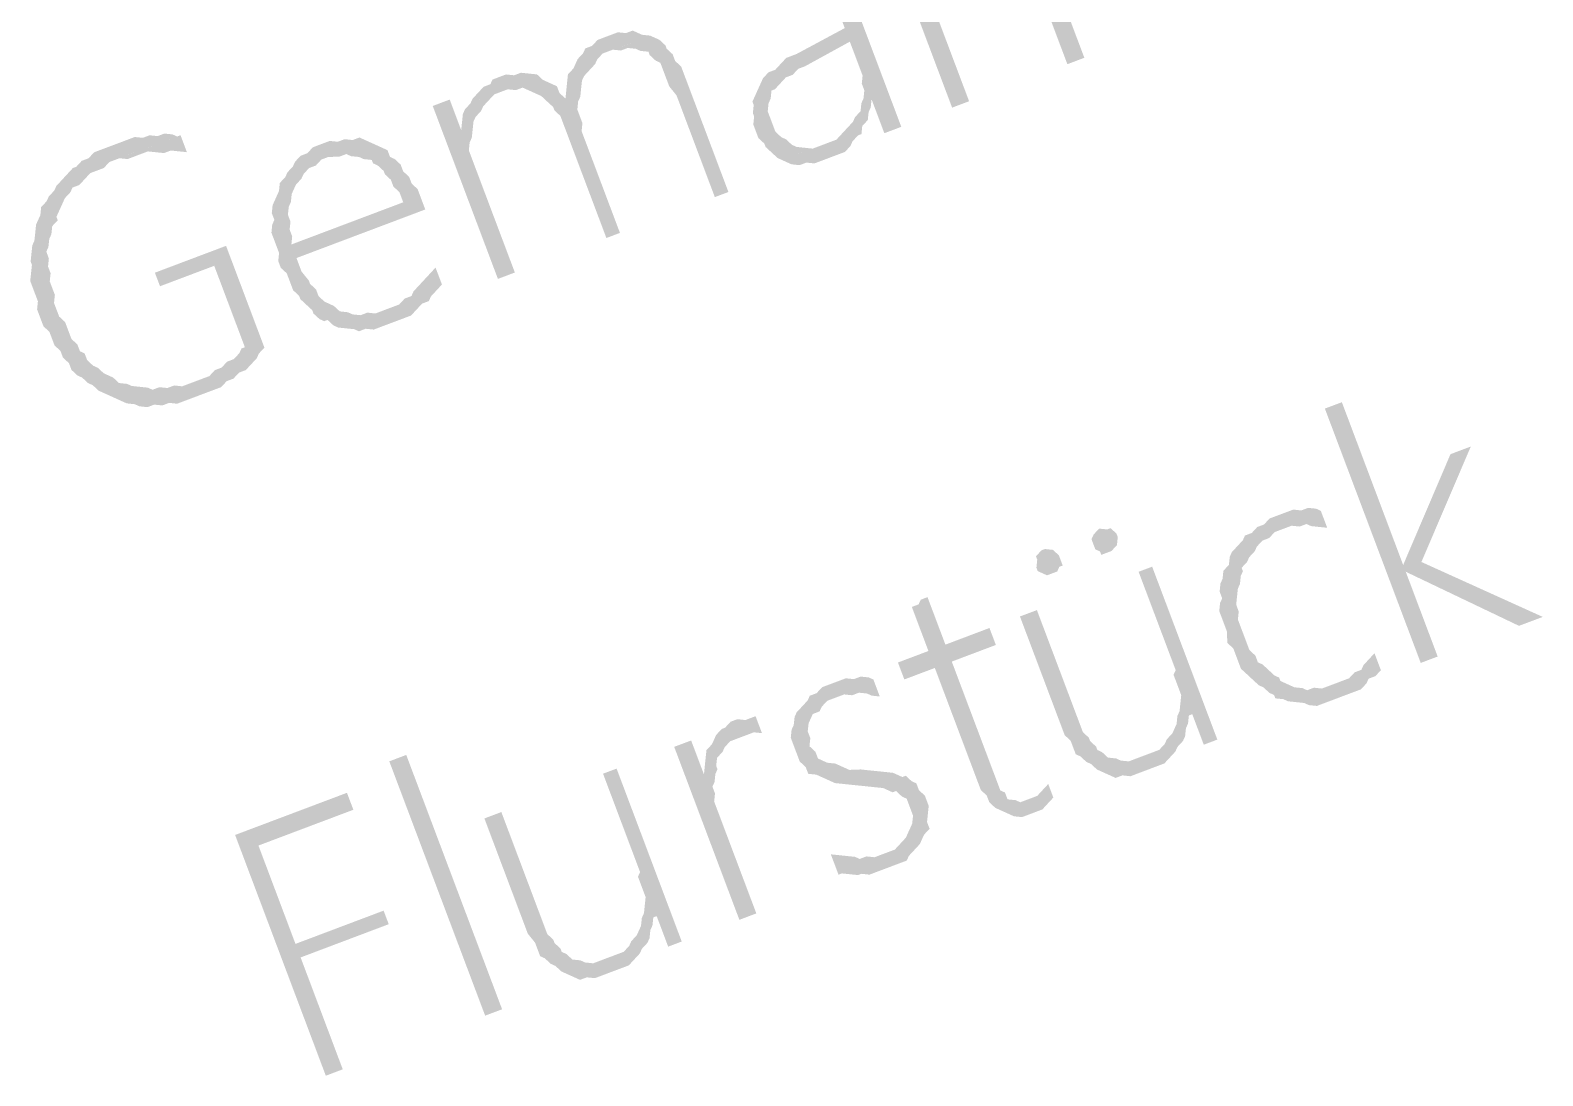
# Model space of a CAD drawing. Header units: metres. Extents: x -47 to 309, y -25 to 105.
# Drawn here: x 109.774 to 114.192, y 68.134 to 71.187 of the extents above; entities that cross this region are included whole.
import ezdxf

# ---------------------------------------------------------------- set-up
doc = ezdxf.new("R2010")
doc.units = ezdxf.units.M
doc.linetypes.add('AUSGEZOGEN', pattern=[0])
doc.layers.add('XR$1$STANDARD_1', color=7, linetype='AUSGEZOGEN', lineweight=25)

msp = doc.modelspace()

# ---------------------------------------------------------------- hatches: boundary and pattern name
at = {"layer": 'XR$1$STANDARD_1', "linetype": 'AUSGEZOGEN', "lineweight": 140, "transparency": 33554687}
h = msp.add_hatch(color=7, dxfattribs=at)
h.set_gradient(color2=(0, 0, 0), one_color=1)
h.paths.add_polyline_path([(112.573, 71.8491), (112.5235, 71.8304), (112.8034, 71.0877), (112.853, 71.1064), (112.7597, 71.3539), (112.8054, 71.3825), (112.7522, 71.3737)], flags=0)
h = msp.add_hatch(color=7, dxfattribs=at)
h.set_gradient(color2=(0, 0, 0), one_color=1)
h.paths.add_polyline_path([(112.3259, 71.4845), (112.2764, 71.4658), (112.4667, 70.9608), (112.5163, 70.9795), (112.3931, 71.3063), (112.3955, 71.3298), (112.3881, 71.3496), (112.3942, 71.3632), (112.3707, 71.3657)], flags=0)
h = msp.add_hatch(color=7, dxfattribs=at)
h.set_gradient(color2=(0, 0, 0), one_color=1)
h.paths.add_polyline_path([(112.0895, 71.3615), (111.9707, 71.3167), (111.9806, 71.3204), (112.0041, 71.318), (112.0239, 71.3255), (112.0376, 71.3193), (112.0611, 71.3168), (112.0748, 71.3107), (112.0884, 71.3045), (112.0921, 71.2946), (112.1095, 71.2785), (112.1269, 71.2625), (112.153, 71.1931), (112.0119, 71.1173), (111.9822, 71.1061), (111.9661, 71.0888), (111.9501, 71.0714), (112.1679, 71.1535), (112.2052, 71.0545), (112.2028, 71.031), (112.2103, 71.0112), (112.2078, 70.9876), (112.2314, 70.9852), (112.2687, 70.8861), (112.3182, 70.9048), (112.1801, 71.2712), (112.1627, 71.2873), (112.1553, 71.3071), (112.1416, 71.3133), (112.1342, 71.3331), (112.1168, 71.3491), (112.1032, 71.3553)], flags=0)
h = msp.add_hatch(color=7, dxfattribs=at)
h.set_gradient(color2=(0, 0, 0), one_color=1)
h.paths.add_polyline_path([(111.4507, 71.166), (111.4309, 71.1585), (111.4148, 71.1411), (111.395, 71.1337), (111.3889, 71.12), (111.3728, 71.1027), (111.3666, 71.089), (111.3605, 71.0754), (111.3444, 71.058), (111.3419, 71.0345), (111.3395, 71.0109), (111.3371, 70.9874), (111.3012, 70.9626), (111.3049, 70.9527), (111.3223, 70.9366), (111.4567, 70.5801), (111.4963, 70.595), (111.3843, 70.8921), (111.3867, 70.9156), (111.3718, 70.9553), (111.3742, 70.9788), (111.3804, 70.9924), (111.3828, 71.016), (111.3853, 71.0395), (111.3915, 71.0531), (111.4075, 71.0705), (111.4236, 71.0879), (111.4298, 71.1015), (111.4458, 71.1189), (111.5845, 71.1711), (111.5609, 71.1736), (111.5473, 71.1797), (111.5337, 71.1859), (111.5139, 71.1785), (111.4903, 71.1809), (111.4705, 71.1734)], flags=0)
h = msp.add_hatch(color=7, dxfattribs=at)
h.set_gradient(color2=(0, 0, 0), one_color=1)
h.paths.add_polyline_path([(111.5845, 71.1711), (111.4657, 71.1263), (111.4756, 71.1301), (111.4991, 71.1276), (111.5189, 71.1351), (111.5424, 71.1327), (111.5561, 71.1265), (111.5796, 71.1241), (111.5833, 71.1142), (111.6007, 71.0981), (111.6143, 71.0919), (111.6405, 71.0226), (111.6616, 70.9966), (111.7735, 70.6995), (111.8132, 70.7145), (111.6751, 71.0809), (111.6577, 71.0969), (111.6502, 71.1167), (111.6329, 71.1328), (111.6291, 71.1427), (111.6118, 71.1588), (111.5981, 71.165)], flags=0)
h = msp.add_hatch(color=7, dxfattribs=at)
h.set_gradient(color2=(0, 0, 0), one_color=1)
h.paths.add_polyline_path([(111.9501, 71.0714), (111.9302, 71.0639), (111.9142, 71.0466), (111.908, 71.0329), (111.9018, 71.0193), (111.8895, 70.992), (111.8833, 70.9784), (111.8871, 70.9685), (111.8846, 70.945), (111.8883, 70.9351), (111.8859, 70.9115), (111.9008, 70.8719), (111.9182, 70.8558), (111.9219, 70.8459), (111.9393, 70.8299), (111.9567, 70.8138), (111.9703, 70.8076), (112.0891, 70.8524), (112.0594, 70.8412), (112.0359, 70.8436), (112.0124, 70.8461), (111.9987, 70.8523), (111.9814, 70.8683), (111.9677, 70.8745), (111.9504, 70.8906), (111.928, 70.95), (111.9304, 70.9735), (111.9366, 70.9872), (111.939, 71.0107), (111.9489, 71.0144), (111.965, 71.0318), (111.9811, 71.0492), (112.0009, 71.0566), (112.0169, 71.074), (112.0367, 71.0815), (112.1679, 71.1535)], flags=0)
h = msp.add_hatch(color=7, dxfattribs=at)
h.set_gradient(color2=(0, 0, 0), one_color=1)
h.paths.add_polyline_path([(111.1437, 71.0503), (111.1239, 71.0428), (111.1178, 71.0292), (111.098, 71.0217), (111.0819, 71.0043), (111.0658, 70.987), (111.0596, 70.9733), (111.1686, 71.0144), (111.1921, 71.0119), (111.2119, 71.0194), (111.2255, 71.0132), (111.2392, 71.0071), (111.2528, 71.0009), (111.2665, 70.9947), (111.2838, 70.9786), (111.3012, 70.9626), (111.3371, 70.9874), (111.3197, 71.0035), (111.3122, 71.0233), (111.285, 71.0356), (111.2713, 71.0418), (111.254, 71.0579), (111.2304, 71.0603), (111.2069, 71.0627), (111.1871, 71.0553), (111.1635, 71.0577)], flags=0)
h = msp.add_hatch(color=7, dxfattribs=at)
h.set_gradient(color2=(0, 0, 0), one_color=1)
h.paths.add_polyline_path([(110.9989, 70.9844), (110.9494, 70.9657), (111.1398, 70.4607), (111.1893, 70.4793), (111.0549, 70.8358), (111.0573, 70.8594), (111.0635, 70.873), (111.066, 70.8965), (111.0325, 70.8952)], flags=0)
h = msp.add_hatch(color=7, dxfattribs=at)
h.set_gradient(color2=(0, 0, 0), one_color=1)
h.paths.add_polyline_path([(111.0596, 70.9733), (111.0436, 70.956), (111.0374, 70.9423), (111.035, 70.9188), (111.0325, 70.8952), (111.066, 70.8965), (111.0684, 70.9201), (111.0746, 70.9337), (111.0906, 70.9511), (111.0968, 70.9647), (111.1129, 70.9821), (111.129, 70.9994), (111.1488, 71.0069)], flags=0)
h = msp.add_hatch(color=7, dxfattribs=at)
h.set_gradient(color2=(0, 0, 0), one_color=1)
h.paths.add_polyline_path([(112.2078, 70.9876), (112.2017, 70.974), (112.1992, 70.9504), (112.1831, 70.9331), (112.177, 70.9194), (112.1609, 70.9021), (112.1448, 70.8847), (112.1288, 70.8673), (111.9703, 70.8076), (111.9839, 70.8014), (111.9976, 70.7953), (112.0211, 70.7928), (112.0409, 70.8003), (112.0645, 70.7979), (112.1536, 70.8315), (112.1697, 70.8488), (112.1758, 70.8625), (112.1919, 70.8798), (112.2018, 70.8836), (112.2042, 70.9071), (112.2203, 70.9245), (112.2228, 70.948), (112.2289, 70.9616), (112.2314, 70.9852)], flags=0)
h = msp.add_hatch(color=7, dxfattribs=at)
h.set_gradient(color2=(0, 0, 0), one_color=1)
h.paths.add_polyline_path([(110.0194, 70.8527), (109.96, 70.8303), (109.9439, 70.8129), (109.9241, 70.8055), (109.908, 70.7881), (109.8981, 70.7844), (109.882, 70.767), (109.866, 70.7496), (109.8499, 70.7322), (109.8437, 70.7186), (109.8276, 70.7012), (109.8215, 70.6876), (109.8054, 70.6702), (109.803, 70.6467), (109.7968, 70.6331), (109.7906, 70.6194), (109.7882, 70.5959), (109.7857, 70.5724), (109.7796, 70.5587), (109.7771, 70.5352), (109.7747, 70.5116), (109.7784, 70.5017), (109.776, 70.4782), (109.7735, 70.4547), (109.7959, 70.3952), (109.7935, 70.3717), (109.8122, 70.3222), (109.8295, 70.3061), (109.8445, 70.2665), (109.8618, 70.2504), (109.8693, 70.2306), (109.8867, 70.2146), (109.8941, 70.1948), (109.9115, 70.1787), (109.9251, 70.1725), (109.9425, 70.1564), (109.9561, 70.1503), (109.9735, 70.1342), (109.9871, 70.128), (110.0008, 70.1219), (110.0144, 70.1157), (110.0417, 70.1033), (110.0553, 70.0972), (110.0789, 70.0947), (110.0925, 70.0886), (110.116, 70.0861), (110.1358, 70.0936), (110.1594, 70.0911), (110.1792, 70.0986), (110.2027, 70.0962), (110.3315, 70.1447), (110.3475, 70.1621), (110.3673, 70.1695), (110.3834, 70.1869), (110.4032, 70.1944), (110.4193, 70.2117), (110.4354, 70.2291), (110.2175, 70.147), (110.194, 70.1494), (110.1742, 70.142), (110.1506, 70.1444), (110.1308, 70.1369), (110.1172, 70.1431), (110.0936, 70.1455), (110.0701, 70.148), (110.0565, 70.1541), (110.0329, 70.1566), (110.0156, 70.1727), (110.0019, 70.1788), (109.9883, 70.185), (109.9709, 70.2011), (109.9573, 70.2072), (109.9399, 70.2233), (109.9324, 70.2431), (109.9188, 70.2493), (109.9113, 70.2691), (109.894, 70.2852), (109.8753, 70.3347), (109.858, 70.3508), (109.843, 70.3904), (109.8455, 70.4139), (109.8305, 70.4535), (109.833, 70.4771), (109.8255, 70.4969), (109.8279, 70.5204), (109.8205, 70.5402), (109.8266, 70.5538), (109.8291, 70.5774), (109.8353, 70.591), (109.8377, 70.6146), (109.8538, 70.6319), (109.85, 70.6418), (109.8562, 70.6555), (109.8685, 70.6827), (109.8747, 70.6964), (109.8908, 70.7137), (109.897, 70.7274), (109.9168, 70.7348), (109.9328, 70.7522), (109.9489, 70.7696), (109.9885, 70.7845), (110.0046, 70.8019), (110.2126, 70.8803), (110.2027, 70.8765), (110.189, 70.8827), (110.1655, 70.8851), (110.1457, 70.8777), (110.1221, 70.8801), (110.1023, 70.8726), (110.0788, 70.8751), (110.0392, 70.8601)], flags=0)
h = msp.add_hatch(color=7, dxfattribs=at)
h.set_gradient(color2=(0, 0, 0), one_color=1)
h.paths.add_polyline_path([(110.2126, 70.8803), (110.0244, 70.8093), (110.0343, 70.8131), (110.0578, 70.8106), (110.1173, 70.833), (110.1408, 70.8306), (110.1643, 70.8281), (110.1841, 70.8356), (110.2077, 70.8332), (110.2312, 70.8307)], flags=0)
h = msp.add_hatch(color=7, dxfattribs=at)
h.set_gradient(color2=(0, 0, 0), one_color=1)
h.paths.add_polyline_path([(110.6288, 70.8562), (110.5991, 70.845), (110.583, 70.8276), (110.5632, 70.8201), (110.5471, 70.8028), (110.5409, 70.7891), (110.5249, 70.7718), (110.6437, 70.8166), (110.6772, 70.8179), (110.697, 70.8253), (110.7106, 70.8191), (110.7341, 70.8167), (110.7478, 70.8105), (110.7713, 70.8081), (110.775, 70.7982), (110.7887, 70.792), (110.806, 70.776), (110.8098, 70.7661), (110.8271, 70.75), (110.8346, 70.7302), (110.852, 70.7141), (110.8632, 70.6844), (110.5364, 70.5612), (110.9127, 70.7031), (110.9052, 70.7229), (110.8879, 70.7389), (110.8804, 70.7587), (110.863, 70.7748), (110.8556, 70.7946), (110.8382, 70.8107), (110.8246, 70.8169), (110.8171, 70.8367), (110.8035, 70.8428), (110.7898, 70.849), (110.7762, 70.8552), (110.7489, 70.8675), (110.7353, 70.8737), (110.7155, 70.8662), (110.6919, 70.8687), (110.6721, 70.8612), (110.6486, 70.8636)], flags=0)
h = msp.add_hatch(color=7, dxfattribs=at)
h.set_gradient(color2=(0, 0, 0), one_color=1)
h.paths.add_polyline_path([(110.5249, 70.7718), (110.5187, 70.7581), (110.5026, 70.7408), (110.5002, 70.7172), (110.4879, 70.69), (110.4817, 70.6763), (110.4792, 70.6528), (110.4867, 70.633), (110.4805, 70.6193), (110.4781, 70.5958), (110.5005, 70.5364), (110.4981, 70.5128), (110.5055, 70.493), (110.5229, 70.477), (110.5416, 70.4275), (110.5589, 70.4114), (110.5627, 70.4015), (110.58, 70.3854), (110.5974, 70.3693), (110.6011, 70.3594), (110.6185, 70.3434), (110.6321, 70.3372), (110.642, 70.3409), (110.6594, 70.3248), (110.673, 70.3187), (110.8117, 70.3709), (110.782, 70.3597), (110.7584, 70.3622), (110.7386, 70.3547), (110.7151, 70.3571), (110.7014, 70.3633), (110.6779, 70.3658), (110.6605, 70.3818), (110.6469, 70.388), (110.6333, 70.3942), (110.6159, 70.4102), (110.6084, 70.43), (110.5911, 70.4461), (110.5873, 70.456), (110.5662, 70.482), (110.5513, 70.5216), (110.9276, 70.6634), (110.9127, 70.7031), (110.5364, 70.5612), (110.5388, 70.5848), (110.5313, 70.6046), (110.5338, 70.6281), (110.5263, 70.6479), (110.5288, 70.6714), (110.5349, 70.6851), (110.5374, 70.7086), (110.5435, 70.7223), (110.5497, 70.7359), (110.5658, 70.7533), (110.572, 70.7669), (110.588, 70.7843), (110.6078, 70.7917), (110.6239, 70.8091), (110.6437, 70.8166)], flags=0)
h = msp.add_hatch(color=7, dxfattribs=at)
h.set_gradient(color2=(0, 0, 0), one_color=1)
h.paths.add_polyline_path([(110.3456, 70.5572), (110.1377, 70.4788), (110.1526, 70.4392), (110.311, 70.4989), (110.4006, 70.2612), (110.3907, 70.2575), (110.3845, 70.2439), (110.3685, 70.2265), (110.3487, 70.219), (110.3326, 70.2017), (110.3128, 70.1942), (110.2967, 70.1768), (110.2571, 70.1619), (110.4354, 70.2291), (110.4415, 70.2427), (110.4576, 70.2601)], flags=0)
h = msp.add_hatch(color=7, dxfattribs=at)
h.set_gradient(color2=(0, 0, 0), one_color=1)
h.paths.add_polyline_path([(110.9576, 70.4938), (110.9416, 70.4764), (110.9255, 70.4591), (110.9094, 70.4417), (110.8933, 70.4243), (110.8872, 70.4107), (110.8674, 70.4032), (110.8513, 70.3859), (110.673, 70.3187), (110.6966, 70.3162), (110.7201, 70.3138), (110.7337, 70.3076), (110.7535, 70.3151), (110.7771, 70.3127), (110.886, 70.3537), (110.9021, 70.3711), (110.9182, 70.3884), (110.938, 70.3959), (110.9441, 70.4095), (110.9602, 70.4269), (110.9763, 70.4443)], flags=0)
h = msp.add_hatch(color=7, dxfattribs=at)
h.set_gradient(color2=(0, 0, 0), one_color=1)
h.paths.add_polyline_path([(113.6053, 70.1006), (113.5557, 70.0819), (113.8357, 69.3392), (113.8852, 69.3579), (113.7919, 69.6055), (113.8377, 69.634), (113.7844, 69.6253)], flags=0)
h = msp.add_hatch(color=7, dxfattribs=at)
h.set_gradient(color2=(0, 0, 0), one_color=1)
h.paths.add_polyline_path([(113.982, 69.9712), (113.9226, 69.9488), (113.7844, 69.6253), (113.8377, 69.634)], flags=0)
h = msp.add_hatch(color=7, dxfattribs=at)
h.set_gradient(color2=(0, 0, 0), one_color=1)
h.paths.add_polyline_path([(113.4237, 69.7721), (113.394, 69.7609), (113.3779, 69.7435), (113.3581, 69.736), (113.3421, 69.7187), (113.3222, 69.7112), (113.3161, 69.6976), (113.3, 69.6802), (113.4585, 69.7399), (113.482, 69.7375), (113.5018, 69.7449), (113.5154, 69.7388), (113.539, 69.7363), (113.5625, 69.7339), (113.5438, 69.7834), (113.5302, 69.7896), (113.5067, 69.792), (113.4869, 69.7845), (113.4633, 69.787), (113.4435, 69.7795)], flags=0)
h = msp.add_hatch(color=7, dxfattribs=at)
h.set_gradient(color2=(0, 0, 0), one_color=1)
h.paths.add_polyline_path([(112.8961, 69.7315), (112.8801, 69.7142), (112.8739, 69.7005), (112.8851, 69.6708), (112.8987, 69.6647), (112.9024, 69.6548), (112.9322, 69.666), (112.9482, 69.6833), (112.9507, 69.7069), (112.9469, 69.7168), (112.9296, 69.7328), (112.9197, 69.7291)], flags=0)
h = msp.add_hatch(color=7, dxfattribs=at)
h.set_gradient(color2=(0, 0, 0), one_color=1)
h.paths.add_polyline_path([(113.3, 69.6802), (113.2839, 69.6628), (113.2778, 69.6492), (113.2753, 69.6256), (113.2592, 69.6083), (113.2568, 69.5847), (113.2506, 69.5711), (113.2482, 69.5476), (113.2557, 69.5278), (113.2495, 69.5141), (113.2471, 69.4906), (113.2695, 69.4312), (113.2707, 69.3977), (113.2881, 69.3817), (113.3105, 69.3222), (113.3279, 69.3062), (113.3452, 69.2901), (113.3626, 69.274), (113.3762, 69.2679), (113.3936, 69.2518), (113.4073, 69.2456), (113.411, 69.2357), (113.4345, 69.2333), (113.4482, 69.2271), (113.5868, 69.2793), (113.5472, 69.2644), (113.5236, 69.2669), (113.5038, 69.2594), (113.4902, 69.2656), (113.4667, 69.268), (113.453, 69.2742), (113.4258, 69.2865), (113.422, 69.2964), (113.4084, 69.3026), (113.391, 69.3187), (113.3737, 69.3347), (113.36, 69.3409), (113.3526, 69.3607), (113.3352, 69.3768), (113.3016, 69.4659), (113.304, 69.4894), (113.2966, 69.5093), (113.299, 69.5328), (113.3015, 69.5563), (113.3076, 69.57), (113.3101, 69.5935), (113.3162, 69.6071), (113.3125, 69.617), (113.3286, 69.6344), (113.3347, 69.648), (113.3508, 69.6654), (113.357, 69.679), (113.3731, 69.6964), (113.3929, 69.7039), (113.4089, 69.7212), (113.4287, 69.7287)], flags=0)
h = msp.add_hatch(color=7, dxfattribs=at)
h.set_gradient(color2=(0, 0, 0), one_color=1)
h.paths.add_polyline_path([(112.7377, 69.6718), (112.7278, 69.6681), (112.7117, 69.6507), (112.7154, 69.6408), (112.713, 69.6173), (112.7167, 69.6074), (112.7304, 69.6012), (112.744, 69.595), (112.7737, 69.6062), (112.7799, 69.6199), (112.7898, 69.6236), (112.7786, 69.6533), (112.7612, 69.6694)], flags=0)
h = msp.add_hatch(color=7, dxfattribs=at)
h.set_gradient(color2=(0, 0, 0), one_color=1)
h.paths.add_polyline_path([(113.0511, 69.6203), (113.0115, 69.6054), (113.1198, 69.3182), (113.1136, 69.3046), (113.136, 69.2452), (113.1336, 69.2216), (113.1311, 69.1981), (113.1249, 69.1844), (113.1683, 69.1895), (113.2019, 69.1003), (113.2415, 69.1153)], flags=0)
h = msp.add_hatch(color=7, dxfattribs=at)
h.set_gradient(color2=(0, 0, 0), one_color=1)
h.paths.add_polyline_path([(113.8377, 69.634), (113.7919, 69.6055), (114.1228, 69.4475), (114.1922, 69.4736)], flags=0)
h = msp.add_hatch(color=7, dxfattribs=at)
h.set_gradient(color2=(0, 0, 0), one_color=1)
h.paths.add_polyline_path([(112.3948, 69.5313), (112.375, 69.5238), (112.3688, 69.5102), (112.349, 69.5027), (112.3975, 69.374), (112.3084, 69.3404), (112.3271, 69.2909), (112.4162, 69.3245), (112.5506, 68.968), (112.5679, 68.9519), (112.5754, 68.9321), (112.5928, 68.916), (112.6064, 68.9098), (112.6955, 68.9434), (112.6658, 68.9322), (112.6522, 68.9384), (112.6287, 68.9408), (112.6212, 68.9607), (112.6076, 68.9668), (112.4657, 69.3431), (112.5945, 69.3917), (112.5758, 69.4412), (112.4471, 69.3926)], flags=0)
h = msp.add_hatch(color=7, dxfattribs=at)
h.set_gradient(color2=(0, 0, 0), one_color=1)
h.paths.add_polyline_path([(112.7144, 69.4934), (112.6649, 69.4748), (112.7956, 69.1282), (112.8129, 69.1121), (112.8279, 69.0725), (112.8415, 69.0663), (112.8589, 69.0502), (112.8725, 69.0441), (112.8899, 69.028), (112.9035, 69.0218), (112.9171, 69.0156), (112.9308, 69.0095), (112.9444, 69.0033), (112.9642, 69.0108), (112.9877, 69.0083), (113.0868, 69.0457), (113.1028, 69.063), (113.1189, 69.0804), (113.1251, 69.094), (113.1412, 69.1114), (112.9827, 69.0517), (112.9592, 69.0541), (112.9455, 69.0603), (112.922, 69.0627), (112.9046, 69.0788), (112.891, 69.085), (112.8873, 69.0949), (112.8699, 69.1109), (112.8662, 69.1208), (112.8488, 69.1369), (112.8227, 69.2062)], flags=0)
h = msp.add_hatch(color=7, dxfattribs=at)
h.set_gradient(color2=(0, 0, 0), one_color=1)
h.paths.add_polyline_path([(113.7006, 69.3675), (113.6845, 69.3501), (113.6685, 69.3327), (113.6623, 69.3191), (113.6425, 69.3116), (113.6264, 69.2943), (113.4482, 69.2271), (113.4717, 69.2247), (113.4952, 69.2222), (113.5089, 69.216), (113.5324, 69.2136), (113.5918, 69.236), (113.6611, 69.2621), (113.6772, 69.2795), (113.6834, 69.2931), (113.7032, 69.3006), (113.7193, 69.318)], flags=0)
h = msp.add_hatch(color=7, dxfattribs=at)
h.set_gradient(color2=(0, 0, 0), one_color=1)
h.paths.add_polyline_path([(112.1165, 69.2794), (112.0868, 69.2682), (112.0708, 69.2508), (112.0509, 69.2434), (112.0448, 69.2297), (112.0287, 69.2123), (112.0126, 69.195), (112.1315, 69.2398), (112.1513, 69.2472), (112.1748, 69.2448), (112.1946, 69.2523), (112.2182, 69.2498), (112.2318, 69.2437), (112.2553, 69.2412), (112.2367, 69.2907), (112.223, 69.2969), (112.1995, 69.2993), (112.1797, 69.2919), (112.1561, 69.2943), (112.1363, 69.2868)], flags=0)
h = msp.add_hatch(color=7, dxfattribs=at)
h.set_gradient(color2=(0, 0, 0), one_color=1)
h.paths.add_polyline_path([(112.0126, 69.195), (112.0065, 69.1813), (112.004, 69.1578), (111.9978, 69.1442), (111.9954, 69.1206), (112.0215, 69.0513), (112.0389, 69.0352), (112.0464, 69.0154), (112.0699, 69.013), (112.0835, 69.0068), (112.0972, 69.0007), (112.1244, 68.9883), (112.148, 68.9859), (112.1715, 68.9834), (112.1951, 68.981), (112.2186, 68.9786), (112.2421, 68.9761), (112.2657, 68.9737), (112.2793, 68.9675), (112.2929, 68.9613), (112.3029, 68.9651), (112.3202, 68.949), (112.3339, 68.9428), (112.3525, 68.8933), (112.3501, 68.8698), (112.3439, 68.8561), (112.3377, 68.8425), (112.3316, 68.8289), (112.3155, 68.8115), (112.2994, 68.7941), (112.2598, 68.7792), (112.3786, 68.824), (112.3848, 68.8376), (112.4009, 68.855), (112.3934, 68.8748), (112.3959, 68.8983), (112.3983, 68.9219), (112.3871, 68.9516), (112.3697, 68.9677), (112.3623, 68.9875), (112.3486, 68.9936), (112.3313, 69.0097), (112.3214, 69.006), (112.3077, 69.0122), (112.2941, 69.0183), (112.2706, 69.0208), (112.247, 69.0232), (112.2235, 69.0256), (112.1999, 69.0281), (112.1665, 69.0268), (112.1392, 69.0391), (112.1256, 69.0453), (112.1021, 69.0477), (112.0884, 69.0539), (112.0748, 69.0601), (112.0673, 69.0799), (112.05, 69.096), (112.0524, 69.1195), (112.0449, 69.1393), (112.0474, 69.1628), (112.0535, 69.1765), (112.0597, 69.1901), (112.0795, 69.1976), (112.0857, 69.2112), (112.1018, 69.2286), (112.1315, 69.2398)], flags=0)
h = msp.add_hatch(color=7, dxfattribs=at)
h.set_gradient(color2=(0, 0, 0), one_color=1)
h.paths.add_polyline_path([(111.8393, 69.1749), (111.8194, 69.1674), (111.8034, 69.15), (111.7935, 69.1463), (111.7774, 69.1289), (111.7651, 69.1017), (111.8579, 69.1254), (111.8876, 69.1366), (111.9112, 69.1341), (111.8925, 69.1836), (111.8628, 69.1724)], flags=0)
h = msp.add_hatch(color=7, dxfattribs=at)
h.set_gradient(color2=(0, 0, 0), one_color=1)
h.paths.add_polyline_path([(113.1249, 69.1844), (113.1225, 69.1609), (113.1163, 69.1473), (113.1102, 69.1336), (113.0941, 69.1163), (113.0879, 69.1026), (113.0718, 69.0853), (113.0322, 69.0703), (113.1412, 69.1114), (113.1473, 69.125), (113.1498, 69.1486), (113.1559, 69.1622), (113.1584, 69.1857), (113.1683, 69.1895)], flags=0)
h = msp.add_hatch(color=7, dxfattribs=at)
h.set_gradient(color2=(0, 0, 0), one_color=1)
h.paths.add_polyline_path([(111.7043, 69.1127), (111.6548, 69.0941), (111.8452, 68.589), (111.8947, 68.6077), (111.7715, 68.9345), (111.774, 68.958), (111.7665, 68.9778), (111.7727, 68.9914), (111.7491, 68.9939)], flags=0)
h = msp.add_hatch(color=7, dxfattribs=at)
h.set_gradient(color2=(0, 0, 0), one_color=1)
h.paths.add_polyline_path([(111.7651, 69.1017), (111.749, 69.0843), (111.7465, 69.0608), (111.7441, 69.0372), (111.7417, 69.0137), (111.7491, 68.9939), (111.7727, 68.9914), (111.7751, 69.015), (111.7813, 69.0286), (111.7775, 69.0385), (111.78, 69.0621), (111.7961, 69.0794), (111.8022, 69.0931), (111.8183, 69.1104), (111.8579, 69.1254)], flags=0)
h = msp.add_hatch(color=7, dxfattribs=at)
h.set_gradient(color2=(0, 0, 0), one_color=1)
h.paths.add_polyline_path([(111.1025, 68.3091), (111.152, 68.3277), (110.872, 69.0705), (110.8225, 69.0518)], flags=0)
h = msp.add_hatch(color=7, dxfattribs=at)
h.set_gradient(color2=(0, 0, 0), one_color=1)
h.paths.add_polyline_path([(111.4865, 69.0306), (111.4469, 69.0157), (111.5551, 68.7285), (111.5489, 68.7149), (111.5713, 68.6554), (111.5689, 68.6319), (111.5665, 68.6084), (111.5603, 68.5947), (111.6036, 68.5998), (111.6372, 68.5106), (111.6768, 68.5256)], flags=0)
h = msp.add_hatch(color=7, dxfattribs=at)
h.set_gradient(color2=(0, 0, 0), one_color=1)
h.paths.add_polyline_path([(112.7475, 68.9856), (112.7314, 68.9683), (112.7153, 68.9509), (112.6064, 68.9098), (112.62, 68.9037), (112.6337, 68.8975), (112.6473, 68.8913), (112.6709, 68.8889), (112.7303, 68.9113), (112.7463, 68.9287), (112.7624, 68.946)], flags=0)
h = msp.add_hatch(color=7, dxfattribs=at)
h.set_gradient(color2=(0, 0, 0), one_color=1)
h.paths.add_polyline_path([(110.6988, 68.9599), (110.372, 68.8368), (110.637, 68.1337), (110.6865, 68.1523), (110.5634, 68.4791), (110.8208, 68.5762), (110.8059, 68.6158), (110.5484, 68.5187), (110.4402, 68.8059), (110.7175, 68.9104)], flags=0)
h = msp.add_hatch(color=7, dxfattribs=at)
h.set_gradient(color2=(0, 0, 0), one_color=1)
h.paths.add_polyline_path([(111.1498, 68.9037), (111.1003, 68.885), (111.2272, 68.5483), (111.2483, 68.5224), (111.2632, 68.4828), (111.2768, 68.4766), (111.2942, 68.4605), (111.3078, 68.4543), (111.3252, 68.4383), (111.3388, 68.4321), (111.3525, 68.4259), (111.3661, 68.4198), (111.3797, 68.4136), (111.3995, 68.421), (111.4231, 68.4186), (111.5221, 68.4559), (111.5382, 68.4733), (111.5543, 68.4907), (111.5604, 68.5043), (111.5765, 68.5217), (111.4181, 68.462), (111.3945, 68.4644), (111.3809, 68.4706), (111.3573, 68.473), (111.34, 68.4891), (111.3263, 68.4952), (111.3226, 68.5051), (111.3052, 68.5212), (111.3015, 68.5311), (111.2841, 68.5472), (111.258, 68.6165)], flags=0)
h = msp.add_hatch(color=7, dxfattribs=at)
h.set_gradient(color2=(0, 0, 0), one_color=1)
h.paths.add_polyline_path([(112.1124, 68.7802), (112.1348, 68.7208), (112.1447, 68.7245), (112.1682, 68.7221), (112.1918, 68.7196), (112.2017, 68.7234), (112.2252, 68.7209), (112.3342, 68.762), (112.3403, 68.7756), (112.3564, 68.793), (112.3725, 68.8104), (112.3786, 68.824), (112.2598, 68.7792), (112.24, 68.7717), (112.2165, 68.7742), (112.1967, 68.7667), (112.183, 68.7729), (112.1595, 68.7753), (112.1359, 68.7778)], flags=0)
h = msp.add_hatch(color=7, dxfattribs=at)
h.set_gradient(color2=(0, 0, 0), one_color=1)
h.paths.add_polyline_path([(111.5603, 68.5947), (111.5578, 68.5712), (111.5517, 68.5576), (111.5455, 68.5439), (111.5294, 68.5265), (111.5233, 68.5129), (111.5072, 68.4955), (111.4676, 68.4806), (111.5765, 68.5217), (111.5827, 68.5353), (111.5851, 68.5588), (111.5913, 68.5725), (111.5937, 68.596), (111.6036, 68.5998)], flags=0)

doc.saveas('drawing.dxf')
